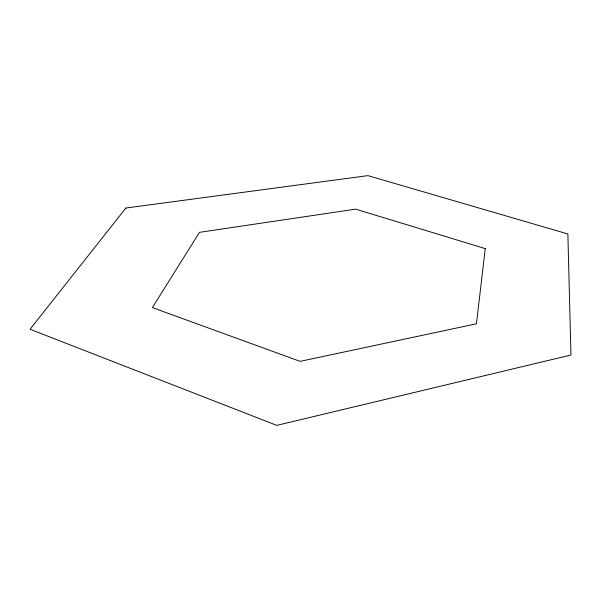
<?xml version="1.0" encoding="UTF-8"?>
<svg xmlns="http://www.w3.org/2000/svg" width="601" height="601" viewBox="0 0 601 601"><rect width="100%" height="100%" fill="white"/><g stroke="black" fill="none" stroke-linecap="round" stroke-linejoin="round"><path stroke-width="0.9" d="M485.262 248.604L476.443 323.804L300.132 361.359L152.369 307.592L199.494 232.339L355.679 209.148L485.262 248.604M125.887 208.029L30.05 329.265L276.776 425.373L570.95 355.018L567.87 233.962L367.91 175.627L125.887 208.029"/></g></svg>
